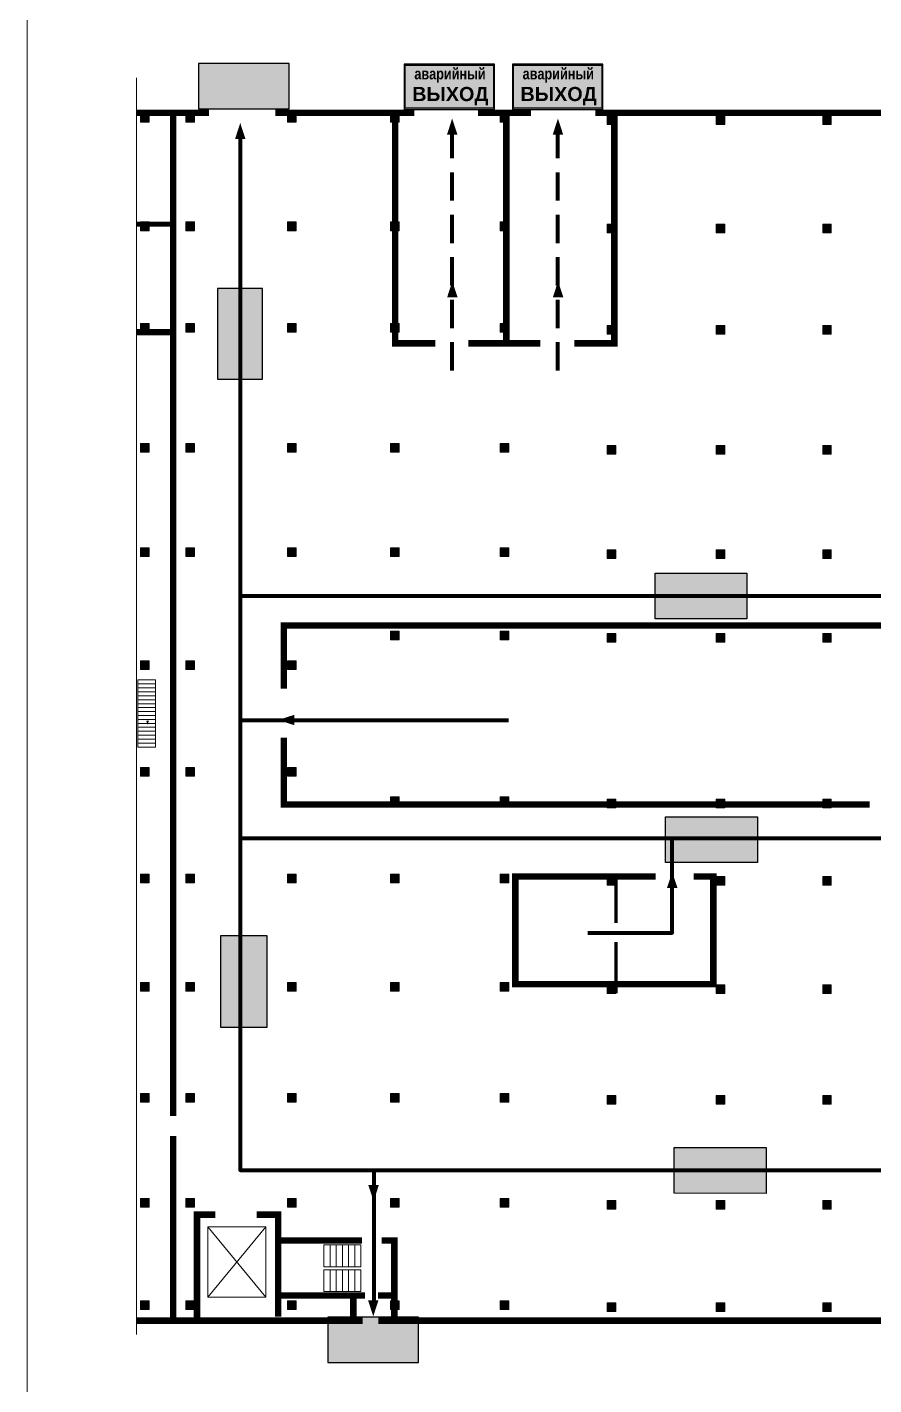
# Model space of a CAD drawing. Header units: millimetres. Extents: x 13810 to 67229, y 12374 to 21950.
# Drawn here: x 26676.6 to 26796.2, y 14671.3 to 14863.2 of the extents above; entities that cross this region are included whole.
import ezdxf

# ---------------------------------------------------------------- set-up
doc = ezdxf.new("R2010")
doc.units = ezdxf.units.MM
doc.linetypes.add('{ Wide Dash }', pattern=[12, 4, -2, 4, -2])
doc.layers.add('План_Штампы', color=7, linetype='Continuous')
doc.styles.add('обычный', font='arial.ttf')

# ---------------------------------------------------------------- blocks, each defined once
blk = doc.blocks.new('A$C7B4425F7')
at = {"true_color": 0xffffff}
blk.add_hatch(color=7, dxfattribs=at).paths.add_polyline_path([(0, 0), (-16, 0), (-16, -8), (0, -8)])
h = blk.add_hatch(color=126)
h.paths.add_polyline_path([(-0.2, -0.2), (-15.8, -0.2), (-15.8, -7.8), (-0.2, -7.8)])
h.paths.add_polyline_path([(-11.76, -2.03), (-11.76, -3.66), (-11.17, -3.66, -0.568275), (-11.17, -6.18), (-12.58, -6.18), (-12.58, -2.03)], flags=16)
h.paths.add_polyline_path([(-13.33, -4.12, -0.495768), (-13.59, -6.18), (-15.03, -6.18), (-15.03, -2.03), (-13.59, -2.03, -0.487973)], flags=16)
h.paths.add_polyline_path([(-10.25, -2.03), (-9.48, -2.03), (-9.48, -6.18), (-10.25, -6.18)], flags=16)
h.paths.add_polyline_path([(-13.84, -3.69), (-14.24, -3.69), (-14.24, -3.03), (-13.9, -3.03, -0.692621)], flags=0)
h.paths.add_polyline_path([(-9.15, -2.03), (-8.4, -2.03), (-8.04, -3.07), (-7.68, -2.03), (-6.93, -2.03), (-7.64, -4.1), (-6.93, -6.18), (-7.68, -6.18), (-8.04, -5.14), (-8.4, -6.18), (-9.15, -6.18), (-8.44, -4.1)], flags=16)
h.paths.add_polyline_path([(-11.76, -4.46), (-11.42, -4.46, -0.692621), (-11.36, -5.12), (-11.76, -5.12)], flags=0)
h.paths.add_polyline_path([(-13.9, -5.2), (-14.24, -5.2), (-14.24, -4.55), (-13.84, -4.55, -0.708038)], flags=0)
edge = h.paths.add_edge_path(flags=16)
edge.add_ellipse((-5.51, -4.08), major_axis=(0, 2.05), ratio=0.586184, start_angle=0, end_angle=360)
edge = h.paths.add_edge_path(flags=0)
edge.add_ellipse((-5.51, -4.08), major_axis=(0, 1.14), ratio=0.454828, start_angle=0, end_angle=360)
h.paths.add_polyline_path([(-4.13, -4.96, 0.377264), (-3.48, -4.52, 0.0555), (-3.16, -2.03), (-1.66, -2.03), (-1.66, -4.96), (-0.96, -4.96), (-0.96, -7.01), (-1.75, -7.01), (-1.75, -6.18), (-3.3, -6.18), (-3.3, -7.02), (-4.13, -7.02)], flags=16)
h.paths.add_polyline_path([(-2.73, -2.91), (-2.28, -2.91), (-2.28, -4.96), (-3.05, -4.96, 0.079136)], flags=0)
at = {"color": 126}
blk.add_lwpolyline([(-16, -8), (0, -8), (0, 0), (-16, 0)], close=True, dxfattribs=at)
blk = doc.blocks.new('A$C41C009D9')
at = {"true_color": 0xffffff}
blk.add_hatch(color=7, dxfattribs=at).paths.add_polyline_path([(0, 8), (-16, 8), (-16, 0), (0, 0)])
h = blk.add_hatch(color=126)
h.dxf.hatch_style = 1
h.paths.add_polyline_path([(-15.8, 7.8), (-15.8, 0.2), (-0.2, 0.2), (-0.2, 7.8)])
at = {"color": 126}
for points in [[(-16, 0), (0, 0), (0, 8), (-16, 8)], [(-16, 0), (0, 0), (0, 8), (-16, 8)], [(-15.8, 7.8), (-0.2, 7.8), (-0.2, 0.2), (-15.8, 0.2)]]:
    blk.add_lwpolyline(points, close=True, dxfattribs=at)
at = {"color": 7, "true_color": 0xffffff, "insert": (-15.8, 7.3), "char_height": 2.5, "width": 15.5999, "attachment_point": 1, "style": 'обычный'}
blk.add_mtext('\\pi1.6133;{\\fArial|b1|i0|c204|p34;\\H0.8x;\\W0.8;аварийный\\H1.25x;\\W1;\\P\\pi1.2327;ВЫХОД}', dxfattribs=at)
blk = doc.blocks.new('A$C32E8229D')
at = {"true_color": 0xffffff}
blk.add_hatch(color=7, dxfattribs=at).paths.add_polyline_path([(0, 0), (0, -8), (16, -8), (16, 0)])
h = blk.add_hatch(color=126)
h.paths.add_polyline_path([(0.2, -0.2), (15.8, -0.2), (15.8, -7.8), (0.2, -7.8)])
h.paths.add_polyline_path([(13.49, -2.05), (12.08, -2.05), (11.37, -2.63, 0.162397), (11.29, -2.84), (11.29, -3.63), (10.35, -3.63), (10.35, -4.05), (11.68, -4.05), (11.68, -3.48), (12.26, -4.28), (11.29, -5.1), (11.29, -6.78), (11.85, -6.78), (11.85, -5.44), (12.8, -4.64), (12.8, -5.94), (14.46, -5.94), (14.46, -5.39), (13.45, -5.39), (13.45, -3.97), (12.46, -2.59), (13.15, -2.59), (13.69, -3.34), (14.18, -3)], flags=16)
h.paths.add_polyline_path([(10.74, -1.82, 1), (11.8, -1.82, 1)], flags=16)
h.paths.add_polyline_path([(9.39, -3.59), (5.99, -3.59), (6.56, -3.03), (5.91, -3.03), (5.1, -3.83), (5.91, -4.64), (6.56, -4.64), (5.99, -4.09), (9.39, -4.09)], flags=16)
h.paths.add_polyline_path([(4.29, -1.08), (1.72, -1.08), (1.72, -6.6), (4.29, -6.6)], flags=16)
at = {"color": 126}
blk.add_lwpolyline([(16, -8), (0, -8), (0, 0), (16, 0)], close=True, dxfattribs=at)

msp = doc.modelspace()

# ---------------------------------------------------------------- hatches: boundary and pattern name
at = {"lineweight": 0}
h = msp.add_hatch(color=256, dxfattribs=at)
h.dxf.hatch_style = 1
h.paths.add_polyline_path([(26693.83, 14849.73), (26693.83, 14850.96), (26692.61, 14850.96), (26692.61, 14849.73)])
h = msp.add_hatch(color=256, dxfattribs=at)
h.dxf.hatch_style = 1
h.paths.add_polyline_path([(26700.22, 14849.73), (26700.22, 14850.96), (26699, 14850.96), (26699, 14849.73)])
h = msp.add_hatch(color=256, dxfattribs=at)
h.dxf.hatch_style = 1
h.paths.add_polyline_path([(26714.57, 14849.73), (26714.57, 14850.96), (26713.35, 14850.96), (26713.35, 14849.73)])
h = msp.add_hatch(color=256, dxfattribs=at)
h.dxf.hatch_style = 1
h.paths.add_polyline_path([(26729.13, 14849.73), (26729.13, 14850.96), (26727.91, 14850.96), (26727.91, 14849.73)])
h = msp.add_hatch(color=256, dxfattribs=at)
h.dxf.hatch_style = 1
h.paths.add_polyline_path([(26744.62, 14849.73), (26744.62, 14850.96), (26743.4, 14850.96), (26743.4, 14849.73)])
h = msp.add_hatch(color=256, dxfattribs=at)
h.dxf.hatch_style = 1
h.paths.add_polyline_path([(26759.76, 14849.43), (26759.76, 14850.66), (26758.54, 14850.66), (26758.54, 14849.43)])
h = msp.add_hatch(color=256, dxfattribs=at)
h.dxf.hatch_style = 1
h.paths.add_polyline_path([(26775.13, 14849.43), (26775.13, 14850.66), (26773.91, 14850.66), (26773.91, 14849.43)])
h = msp.add_hatch(color=256, dxfattribs=at)
h.dxf.hatch_style = 1
h.paths.add_polyline_path([(26790.2, 14849.43), (26790.2, 14850.66), (26788.98, 14850.66), (26788.98, 14849.43)])
h = msp.add_hatch(color=256, dxfattribs=at)
h.dxf.hatch_style = 1
h.paths.add_polyline_path([(26693.83, 14834.41), (26693.83, 14835.64), (26692.61, 14835.64), (26692.61, 14834.41)])
h = msp.add_hatch(color=256, dxfattribs=at)
h.dxf.hatch_style = 1
h.paths.add_polyline_path([(26700.22, 14834.41), (26700.22, 14835.64), (26699, 14835.64), (26699, 14834.41)])
h = msp.add_hatch(color=256, dxfattribs=at)
h.dxf.hatch_style = 1
h.paths.add_polyline_path([(26714.57, 14834.41), (26714.57, 14835.64), (26713.35, 14835.64), (26713.35, 14834.41)])
h = msp.add_hatch(color=256, dxfattribs=at)
h.dxf.hatch_style = 1
h.paths.add_polyline_path([(26729.13, 14834.41), (26729.13, 14835.64), (26727.91, 14835.64), (26727.91, 14834.41)])
h = msp.add_hatch(color=256, dxfattribs=at)
h.dxf.hatch_style = 1
h.paths.add_polyline_path([(26744.62, 14834.41), (26744.62, 14835.64), (26743.4, 14835.64), (26743.4, 14834.41)])
h = msp.add_hatch(color=256, dxfattribs=at)
h.dxf.hatch_style = 1
h.paths.add_polyline_path([(26759.76, 14834.1), (26759.76, 14835.33), (26758.54, 14835.33), (26758.54, 14834.1)])
h = msp.add_hatch(color=256, dxfattribs=at)
h.dxf.hatch_style = 1
h.paths.add_polyline_path([(26775.13, 14834.1), (26775.13, 14835.33), (26773.91, 14835.33), (26773.91, 14834.1)])
h = msp.add_hatch(color=256, dxfattribs=at)
h.dxf.hatch_style = 1
h.paths.add_polyline_path([(26790.2, 14834.1), (26790.2, 14835.33), (26788.98, 14835.33), (26788.98, 14834.1)])
h = msp.add_hatch(color=256, dxfattribs=at)
h.dxf.hatch_style = 1
h.paths.add_polyline_path([(26693.83, 14820.06), (26693.83, 14821.29), (26692.61, 14821.29), (26692.61, 14820.06)])
h = msp.add_hatch(color=256, dxfattribs=at)
h.dxf.hatch_style = 1
h.paths.add_polyline_path([(26700.22, 14820.06), (26700.22, 14821.29), (26699, 14821.29), (26699, 14820.06)])
h = msp.add_hatch(color=256, dxfattribs=at)
h.dxf.hatch_style = 1
h.paths.add_polyline_path([(26714.57, 14820.06), (26714.57, 14821.29), (26713.35, 14821.29), (26713.35, 14820.06)])
h = msp.add_hatch(color=256, dxfattribs=at)
h.dxf.hatch_style = 1
h.paths.add_polyline_path([(26729.13, 14820.06), (26729.13, 14821.29), (26727.91, 14821.29), (26727.91, 14820.06)])
h = msp.add_hatch(color=256, dxfattribs=at)
h.dxf.hatch_style = 1
h.paths.add_polyline_path([(26744.62, 14820.06), (26744.62, 14821.29), (26743.4, 14821.29), (26743.4, 14820.06)])
h = msp.add_hatch(color=256, dxfattribs=at)
h.dxf.hatch_style = 1
h.paths.add_polyline_path([(26759.76, 14819.76), (26759.76, 14820.99), (26758.54, 14820.99), (26758.54, 14819.76)])
h = msp.add_hatch(color=256, dxfattribs=at)
h.dxf.hatch_style = 1
h.paths.add_polyline_path([(26775.13, 14819.76), (26775.13, 14820.99), (26773.91, 14820.99), (26773.91, 14819.76)])
h = msp.add_hatch(color=256, dxfattribs=at)
h.dxf.hatch_style = 1
h.paths.add_polyline_path([(26790.2, 14819.76), (26790.2, 14820.99), (26788.98, 14820.99), (26788.98, 14819.76)])
h = msp.add_hatch(color=256, dxfattribs=at)
h.dxf.hatch_style = 1
h.paths.add_polyline_path([(26693.83, 14803.12), (26693.83, 14804.35), (26692.61, 14804.35), (26692.61, 14803.12)])
h = msp.add_hatch(color=256, dxfattribs=at)
h.dxf.hatch_style = 1
h.paths.add_polyline_path([(26700.22, 14803.12), (26700.22, 14804.35), (26699, 14804.35), (26699, 14803.12)])
h = msp.add_hatch(color=256, dxfattribs=at)
h.dxf.hatch_style = 1
h.paths.add_polyline_path([(26714.57, 14803.12), (26714.57, 14804.35), (26713.35, 14804.35), (26713.35, 14803.12)])
h = msp.add_hatch(color=256, dxfattribs=at)
h.dxf.hatch_style = 1
h.paths.add_polyline_path([(26729.13, 14803.12), (26729.13, 14804.35), (26727.91, 14804.35), (26727.91, 14803.12)])
h = msp.add_hatch(color=256, dxfattribs=at)
h.dxf.hatch_style = 1
h.paths.add_polyline_path([(26744.62, 14803.12), (26744.62, 14804.35), (26743.4, 14804.35), (26743.4, 14803.12)])
h = msp.add_hatch(color=256, dxfattribs=at)
h.dxf.hatch_style = 1
h.paths.add_polyline_path([(26759.76, 14802.81), (26759.76, 14804.05), (26758.54, 14804.05), (26758.54, 14802.81)])
h = msp.add_hatch(color=256, dxfattribs=at)
h.dxf.hatch_style = 1
h.paths.add_polyline_path([(26775.13, 14802.81), (26775.13, 14804.05), (26773.91, 14804.05), (26773.91, 14802.81)])
h = msp.add_hatch(color=256, dxfattribs=at)
h.dxf.hatch_style = 1
h.paths.add_polyline_path([(26790.2, 14802.81), (26790.2, 14804.05), (26788.98, 14804.05), (26788.98, 14802.81)])
h = msp.add_hatch(color=256, dxfattribs=at)
h.dxf.hatch_style = 1
h.paths.add_polyline_path([(26693.83, 14788.37), (26693.83, 14789.6), (26692.61, 14789.6), (26692.61, 14788.37)])
h = msp.add_hatch(color=256, dxfattribs=at)
h.dxf.hatch_style = 1
h.paths.add_polyline_path([(26700.22, 14788.37), (26700.22, 14789.6), (26699, 14789.6), (26699, 14788.37)])
h = msp.add_hatch(color=256, dxfattribs=at)
h.dxf.hatch_style = 1
h.paths.add_polyline_path([(26714.57, 14788.37), (26714.57, 14789.6), (26713.35, 14789.6), (26713.35, 14788.37)])
h = msp.add_hatch(color=256, dxfattribs=at)
h.dxf.hatch_style = 1
h.paths.add_polyline_path([(26729.13, 14788.37), (26729.13, 14789.6), (26727.91, 14789.6), (26727.91, 14788.37)])
h = msp.add_hatch(color=256, dxfattribs=at)
h.dxf.hatch_style = 1
h.paths.add_polyline_path([(26744.62, 14788.37), (26744.62, 14789.6), (26743.4, 14789.6), (26743.4, 14788.37)])
h = msp.add_hatch(color=256, dxfattribs=at)
h.dxf.hatch_style = 1
h.paths.add_polyline_path([(26759.76, 14788.06), (26759.76, 14789.29), (26758.54, 14789.29), (26758.54, 14788.06)])
h = msp.add_hatch(color=256, dxfattribs=at)
h.dxf.hatch_style = 1
h.paths.add_polyline_path([(26775.13, 14788.06), (26775.13, 14789.29), (26773.91, 14789.29), (26773.91, 14788.06)])
h = msp.add_hatch(color=256, dxfattribs=at)
h.dxf.hatch_style = 1
h.paths.add_polyline_path([(26790.2, 14788.06), (26790.2, 14789.29), (26788.98, 14789.29), (26788.98, 14788.06)])
h = msp.add_hatch(color=256, dxfattribs=at)
h.dxf.hatch_style = 1
h.paths.add_polyline_path([(26729.13, 14776.58), (26729.13, 14777.81), (26727.91, 14777.81), (26727.91, 14776.58)])
h = msp.add_hatch(color=256, dxfattribs=at)
h.dxf.hatch_style = 1
h.paths.add_polyline_path([(26744.62, 14776.58), (26744.62, 14777.81), (26743.4, 14777.81), (26743.4, 14776.58)])
h = msp.add_hatch(color=256, dxfattribs=at)
h.dxf.hatch_style = 1
h.paths.add_polyline_path([(26759.76, 14776.27), (26759.76, 14777.5), (26758.54, 14777.5), (26758.54, 14776.27)])
h = msp.add_hatch(color=256, dxfattribs=at)
h.dxf.hatch_style = 1
h.paths.add_polyline_path([(26775.13, 14776.27), (26775.13, 14777.5), (26773.91, 14777.5), (26773.91, 14776.27)])
h = msp.add_hatch(color=256, dxfattribs=at)
h.dxf.hatch_style = 1
h.paths.add_polyline_path([(26790.2, 14776.27), (26790.2, 14777.5), (26788.98, 14777.5), (26788.98, 14776.27)])
h = msp.add_hatch(color=256, dxfattribs=at)
h.dxf.hatch_style = 1
h.paths.add_polyline_path([(26693.83, 14772.37), (26693.83, 14773.6), (26692.61, 14773.6), (26692.61, 14772.37)])
h = msp.add_hatch(color=256, dxfattribs=at)
h.dxf.hatch_style = 1
h.paths.add_polyline_path([(26700.22, 14772.37), (26700.22, 14773.6), (26699, 14773.6), (26699, 14772.37)])
h = msp.add_hatch(color=256, dxfattribs=at)
h.dxf.hatch_style = 1
h.paths.add_polyline_path([(26714.57, 14772.37), (26714.57, 14773.6), (26713.35, 14773.6), (26713.35, 14772.37)])
h = msp.add_hatch(color=256, dxfattribs=at)
h.dxf.hatch_style = 1
h.paths.add_polyline_path([(26693.83, 14757.33), (26693.83, 14758.56), (26692.61, 14758.56), (26692.61, 14757.33)])
h = msp.add_hatch(color=256, dxfattribs=at)
h.dxf.hatch_style = 1
h.paths.add_polyline_path([(26700.22, 14757.33), (26700.22, 14758.56), (26699, 14758.56), (26699, 14757.33)])
h = msp.add_hatch(color=256, dxfattribs=at)
h.dxf.hatch_style = 1
h.paths.add_polyline_path([(26714.57, 14757.33), (26714.57, 14758.56), (26713.35, 14758.56), (26713.35, 14757.33)])
h = msp.add_hatch(color=256, dxfattribs=at)
h.dxf.hatch_style = 1
h.paths.add_polyline_path([(26729.13, 14753.15), (26729.13, 14754.38), (26727.91, 14754.38), (26727.91, 14753.15)])
h = msp.add_hatch(color=256, dxfattribs=at)
h.dxf.hatch_style = 1
h.paths.add_polyline_path([(26744.62, 14753.15), (26744.62, 14754.38), (26743.4, 14754.38), (26743.4, 14753.15)])
h = msp.add_hatch(color=256, dxfattribs=at)
h.dxf.hatch_style = 1
h.paths.add_polyline_path([(26759.76, 14752.85), (26759.76, 14754.08), (26758.54, 14754.08), (26758.54, 14752.85)])
h = msp.add_hatch(color=256, dxfattribs=at)
h.dxf.hatch_style = 1
h.paths.add_polyline_path([(26775.13, 14752.85), (26775.13, 14754.08), (26773.91, 14754.08), (26773.91, 14752.85)])
h = msp.add_hatch(color=256, dxfattribs=at)
h.dxf.hatch_style = 1
h.paths.add_polyline_path([(26790.2, 14752.85), (26790.2, 14754.08), (26788.98, 14754.08), (26788.98, 14752.85)])
h = msp.add_hatch(color=256, dxfattribs=at)
h.dxf.hatch_style = 1
h.paths.add_polyline_path([(26693.83, 14742.23), (26693.83, 14743.46), (26692.61, 14743.46), (26692.61, 14742.23)])
h = msp.add_hatch(color=256, dxfattribs=at)
h.dxf.hatch_style = 1
h.paths.add_polyline_path([(26700.22, 14742.23), (26700.22, 14743.46), (26699, 14743.46), (26699, 14742.23)])
h = msp.add_hatch(color=256, dxfattribs=at)
h.dxf.hatch_style = 1
h.paths.add_polyline_path([(26714.57, 14742.23), (26714.57, 14743.46), (26713.35, 14743.46), (26713.35, 14742.23)])
h = msp.add_hatch(color=256, dxfattribs=at)
h.dxf.hatch_style = 1
h.paths.add_polyline_path([(26729.13, 14742.23), (26729.13, 14743.46), (26727.91, 14743.46), (26727.91, 14742.23)])
h = msp.add_hatch(color=256, dxfattribs=at)
h.dxf.hatch_style = 1
h.paths.add_polyline_path([(26744.62, 14742.23), (26744.62, 14743.46), (26743.4, 14743.46), (26743.4, 14742.23)])
h = msp.add_hatch(color=256, dxfattribs=at)
h.dxf.hatch_style = 1
h.paths.add_polyline_path([(26759.76, 14741.93), (26759.76, 14743.16), (26758.54, 14743.16), (26758.54, 14741.93)])
h = msp.add_hatch(color=256, dxfattribs=at)
h.dxf.hatch_style = 1
h.paths.add_polyline_path([(26775.13, 14741.93), (26775.13, 14743.16), (26773.91, 14743.16), (26773.91, 14741.93)])
h = msp.add_hatch(color=256, dxfattribs=at)
h.dxf.hatch_style = 1
h.paths.add_polyline_path([(26790.2, 14741.93), (26790.2, 14743.16), (26788.98, 14743.16), (26788.98, 14741.93)])
h = msp.add_hatch(color=256, dxfattribs=at)
h.dxf.hatch_style = 1
h.paths.add_polyline_path([(26693.83, 14726.91), (26693.83, 14728.14), (26692.61, 14728.14), (26692.61, 14726.91)])
h = msp.add_hatch(color=256, dxfattribs=at)
h.dxf.hatch_style = 1
h.paths.add_polyline_path([(26700.22, 14726.91), (26700.22, 14728.14), (26699, 14728.14), (26699, 14726.91)])
h = msp.add_hatch(color=256, dxfattribs=at)
h.dxf.hatch_style = 1
h.paths.add_polyline_path([(26714.57, 14726.91), (26714.57, 14728.14), (26713.35, 14728.14), (26713.35, 14726.91)])
h = msp.add_hatch(color=256, dxfattribs=at)
h.dxf.hatch_style = 1
h.paths.add_polyline_path([(26729.13, 14726.91), (26729.13, 14728.14), (26727.91, 14728.14), (26727.91, 14726.91)])
h = msp.add_hatch(color=256, dxfattribs=at)
h.dxf.hatch_style = 1
h.paths.add_polyline_path([(26744.62, 14726.91), (26744.62, 14728.14), (26743.4, 14728.14), (26743.4, 14726.91)])
h = msp.add_hatch(color=256, dxfattribs=at)
h.dxf.hatch_style = 1
h.paths.add_polyline_path([(26759.76, 14726.61), (26759.76, 14727.84), (26758.54, 14727.84), (26758.54, 14726.61)])
h = msp.add_hatch(color=256, dxfattribs=at)
h.dxf.hatch_style = 1
h.paths.add_polyline_path([(26775.13, 14726.61), (26775.13, 14727.84), (26773.91, 14727.84), (26773.91, 14726.61)])
h = msp.add_hatch(color=256, dxfattribs=at)
h.dxf.hatch_style = 1
h.paths.add_polyline_path([(26790.2, 14726.61), (26790.2, 14727.84), (26788.98, 14727.84), (26788.98, 14726.61)])
h = msp.add_hatch(color=256, dxfattribs=at)
h.dxf.hatch_style = 1
h.paths.add_polyline_path([(26693.83, 14711.24), (26693.83, 14712.47), (26692.61, 14712.47), (26692.61, 14711.24)])
h = msp.add_hatch(color=256, dxfattribs=at)
h.dxf.hatch_style = 1
h.paths.add_polyline_path([(26700.22, 14711.24), (26700.22, 14712.47), (26699, 14712.47), (26699, 14711.24)])
h = msp.add_hatch(color=256, dxfattribs=at)
h.dxf.hatch_style = 1
h.paths.add_polyline_path([(26714.57, 14711.24), (26714.57, 14712.47), (26713.35, 14712.47), (26713.35, 14711.24)])
h = msp.add_hatch(color=256, dxfattribs=at)
h.dxf.hatch_style = 1
h.paths.add_polyline_path([(26729.13, 14711.24), (26729.13, 14712.47), (26727.91, 14712.47), (26727.91, 14711.24)])
h = msp.add_hatch(color=256, dxfattribs=at)
h.dxf.hatch_style = 1
h.paths.add_polyline_path([(26744.62, 14711.24), (26744.62, 14712.47), (26743.4, 14712.47), (26743.4, 14711.24)])
h = msp.add_hatch(color=256, dxfattribs=at)
h.dxf.hatch_style = 1
h.paths.add_polyline_path([(26759.76, 14710.94), (26759.76, 14712.17), (26758.54, 14712.17), (26758.54, 14710.94)])
h = msp.add_hatch(color=256, dxfattribs=at)
h.dxf.hatch_style = 1
h.paths.add_polyline_path([(26775.13, 14710.94), (26775.13, 14712.17), (26773.91, 14712.17), (26773.91, 14710.94)])
h = msp.add_hatch(color=256, dxfattribs=at)
h.dxf.hatch_style = 1
h.paths.add_polyline_path([(26790.2, 14710.94), (26790.2, 14712.17), (26788.98, 14712.17), (26788.98, 14710.94)])
h = msp.add_hatch(color=256, dxfattribs=at)
h.dxf.hatch_style = 1
h.paths.add_polyline_path([(26693.83, 14696.4), (26693.83, 14697.63), (26692.61, 14697.63), (26692.61, 14696.4)])
h = msp.add_hatch(color=256, dxfattribs=at)
h.dxf.hatch_style = 1
h.paths.add_polyline_path([(26700.22, 14696.4), (26700.22, 14697.63), (26699, 14697.63), (26699, 14696.4)])
h = msp.add_hatch(color=256, dxfattribs=at)
h.dxf.hatch_style = 1
h.paths.add_polyline_path([(26714.57, 14696.4), (26714.57, 14697.63), (26713.35, 14697.63), (26713.35, 14696.4)])
h = msp.add_hatch(color=256, dxfattribs=at)
h.dxf.hatch_style = 1
h.paths.add_polyline_path([(26729.13, 14696.4), (26729.13, 14697.63), (26727.91, 14697.63), (26727.91, 14696.4)])
h = msp.add_hatch(color=256, dxfattribs=at)
h.dxf.hatch_style = 1
h.paths.add_polyline_path([(26744.62, 14696.4), (26744.62, 14697.63), (26743.4, 14697.63), (26743.4, 14696.4)])
h = msp.add_hatch(color=256, dxfattribs=at)
h.dxf.hatch_style = 1
h.paths.add_polyline_path([(26759.76, 14696.1), (26759.76, 14697.33), (26758.54, 14697.33), (26758.54, 14696.1)])
h = msp.add_hatch(color=256, dxfattribs=at)
h.dxf.hatch_style = 1
h.paths.add_polyline_path([(26775.13, 14696.1), (26775.13, 14697.33), (26773.91, 14697.33), (26773.91, 14696.1)])
h = msp.add_hatch(color=256, dxfattribs=at)
h.dxf.hatch_style = 1
h.paths.add_polyline_path([(26790.2, 14696.1), (26790.2, 14697.33), (26788.98, 14697.33), (26788.98, 14696.1)])
h = msp.add_hatch(color=256, dxfattribs=at)
h.dxf.hatch_style = 1
h.paths.add_polyline_path([(26693.83, 14681.95), (26693.83, 14683.18), (26692.61, 14683.18), (26692.61, 14681.95)])
h = msp.add_hatch(color=256, dxfattribs=at)
h.dxf.hatch_style = 1
h.paths.add_polyline_path([(26700.22, 14681.95), (26700.22, 14683.18), (26699, 14683.18), (26699, 14681.95)])
h = msp.add_hatch(color=256, dxfattribs=at)
h.dxf.hatch_style = 1
h.paths.add_polyline_path([(26714.57, 14681.95), (26714.57, 14683.18), (26713.35, 14683.18), (26713.35, 14681.95)])
h = msp.add_hatch(color=256, dxfattribs=at)
h.dxf.hatch_style = 1
h.paths.add_polyline_path([(26729.13, 14681.95), (26729.13, 14683.18), (26727.91, 14683.18), (26727.91, 14681.95)])
h = msp.add_hatch(color=256, dxfattribs=at)
h.dxf.hatch_style = 1
h.paths.add_polyline_path([(26744.62, 14681.95), (26744.62, 14683.18), (26743.4, 14683.18), (26743.4, 14681.95)])
h = msp.add_hatch(color=256, dxfattribs=at)
h.dxf.hatch_style = 1
h.paths.add_polyline_path([(26759.76, 14681.65), (26759.76, 14682.88), (26758.54, 14682.88), (26758.54, 14681.65)])
h = msp.add_hatch(color=256, dxfattribs=at)
h.dxf.hatch_style = 1
h.paths.add_polyline_path([(26775.13, 14681.65), (26775.13, 14682.88), (26773.91, 14682.88), (26773.91, 14681.65)])
h = msp.add_hatch(color=256, dxfattribs=at)
h.dxf.hatch_style = 1
h.paths.add_polyline_path([(26790.2, 14681.65), (26790.2, 14682.88), (26788.98, 14682.88), (26788.98, 14681.65)])

# ---------------------------------------------------------------- linework, layer by layer
at = {"color": 126, "lineweight": 0, "true_color": 0x008754}
msp.add_lwpolyline([(26676.58, 14942.45), (27276.58, 14942.45), (27276.58, 14547.45), (26676.58, 14547.45)], close=True, dxfattribs=at)
at = {"lineweight": 0}
for points in [[(26692.02, 14678.43), (26692.02, 14856.02)], [(26702.12, 14683.68), (26710.29, 14693.64)], [(26702.12, 14693.64), (26710.29, 14683.68)]]:
    msp.add_lwpolyline(points, dxfattribs=at)
for points, const_width in [([(26692.02, 14851.06), (26702.28, 14851.06)], 0.924), ([(26697.2, 14709.27), (26697.2, 14851.06)], 0.924), ([(26711.64, 14851.06), (26731.28, 14851.06)], 0.924), ([(26728.57, 14851.08), (26728.57, 14818.5), (26734.23, 14818.5)], 0.924), ([(26740.29, 14851.06), (26747.76, 14851.06)], 0.924), ([(26744.28, 14851.08), (26744.28, 14818.5)], 0.924), ([(26753.91, 14818.5), (26759.54, 14818.5), (26759.54, 14851.29)], 0.924), ([(26756.86, 14851.06), (26869.66, 14851.06)], 0.924), ([(26692.02, 14835.34), (26697.08, 14835.34)], 0.693), ([(26692.02, 14820.06), (26697.2, 14820.06)], 0.924), ([(26738.91, 14818.5), (26749.09, 14818.5)], 0.924), ([(26712.85, 14769.7), (26712.85, 14778.61), (26805.33, 14778.61), (26805.33, 14775.58)], 0.924), ([(26795.61, 14753.32), (26712.85, 14753.32), (26712.85, 14762.74)], 0.924), ([(26765.37, 14743.13), (26745.56, 14743.13), (26745.56, 14727.92), (26773.52, 14727.92), (26773.52, 14743.13), (26770.73, 14743.13)], 0.924), ([(26759.76, 14743.13), (26759.76, 14736.55)], 0.462), ([(26759.76, 14733.86), (26759.76, 14726.61)], 0.462), ([(26697.2, 14680.37), (26697.2, 14706.46)], 0.924), ([(26703.15, 14695.35), (26700.58, 14695.35), (26700.58, 14680.37)], 0.924), ([(26709.01, 14695.35), (26712.04, 14695.35), (26712.04, 14680.92), (26712.04, 14691.69), (26723.89, 14691.69)], 0.924), ([(26726.68, 14691.69), (26728.44, 14691.69), (26728.44, 14679.99), (26728.44, 14683.93), (26726.15, 14683.93)], 0.924), ([(26724.31, 14683.93), (26712.17, 14683.93)], 0.924), ([(26722.67, 14683.93), (26722.67, 14680.51)], 0.924), ([(26723.99, 14680.37), (26692.02, 14680.37)], 0.924), ([(26869.05, 14680.37), (26726.2, 14680.37)], 0.924)]:
    msp.add_lwpolyline(points, dxfattribs=dict(at, const_width=const_width))
for points in [[(26692.61, 14850.96), (26693.83, 14850.96), (26693.83, 14849.73), (26692.61, 14849.73)], [(26699, 14850.96), (26700.22, 14850.96), (26700.22, 14849.73), (26699, 14849.73)], [(26713.35, 14850.96), (26714.57, 14850.96), (26714.57, 14849.73), (26713.35, 14849.73)], [(26727.91, 14850.96), (26729.13, 14850.96), (26729.13, 14849.73), (26727.91, 14849.73)], [(26743.4, 14850.96), (26744.62, 14850.96), (26744.62, 14849.73), (26743.4, 14849.73)], [(26758.54, 14850.66), (26759.76, 14850.66), (26759.76, 14849.43), (26758.54, 14849.43)], [(26773.91, 14850.66), (26775.13, 14850.66), (26775.13, 14849.43), (26773.91, 14849.43)], [(26788.98, 14850.66), (26790.2, 14850.66), (26790.2, 14849.43), (26788.98, 14849.43)], [(26692.61, 14835.64), (26693.83, 14835.64), (26693.83, 14834.41), (26692.61, 14834.41)], [(26699, 14835.64), (26700.22, 14835.64), (26700.22, 14834.41), (26699, 14834.41)], [(26713.35, 14835.64), (26714.57, 14835.64), (26714.57, 14834.41), (26713.35, 14834.41)], [(26727.91, 14835.64), (26729.13, 14835.64), (26729.13, 14834.41), (26727.91, 14834.41)], [(26743.4, 14835.64), (26744.62, 14835.64), (26744.62, 14834.41), (26743.4, 14834.41)], [(26758.54, 14835.33), (26759.76, 14835.33), (26759.76, 14834.1), (26758.54, 14834.1)], [(26773.91, 14835.33), (26775.13, 14835.33), (26775.13, 14834.1), (26773.91, 14834.1)], [(26788.98, 14835.33), (26790.2, 14835.33), (26790.2, 14834.1), (26788.98, 14834.1)], [(26692.61, 14821.29), (26693.83, 14821.29), (26693.83, 14820.06), (26692.61, 14820.06)], [(26699, 14821.29), (26700.22, 14821.29), (26700.22, 14820.06), (26699, 14820.06)], [(26713.35, 14821.29), (26714.57, 14821.29), (26714.57, 14820.06), (26713.35, 14820.06)], [(26727.91, 14821.29), (26729.13, 14821.29), (26729.13, 14820.06), (26727.91, 14820.06)], [(26743.4, 14821.29), (26744.62, 14821.29), (26744.62, 14820.06), (26743.4, 14820.06)], [(26758.54, 14820.99), (26759.76, 14820.99), (26759.76, 14819.76), (26758.54, 14819.76)], [(26773.91, 14820.99), (26775.13, 14820.99), (26775.13, 14819.76), (26773.91, 14819.76)], [(26788.98, 14820.99), (26790.2, 14820.99), (26790.2, 14819.76), (26788.98, 14819.76)], [(26692.61, 14804.35), (26693.83, 14804.35), (26693.83, 14803.12), (26692.61, 14803.12)], [(26699, 14804.35), (26700.22, 14804.35), (26700.22, 14803.12), (26699, 14803.12)], [(26713.35, 14804.35), (26714.57, 14804.35), (26714.57, 14803.12), (26713.35, 14803.12)], [(26727.91, 14804.35), (26729.13, 14804.35), (26729.13, 14803.12), (26727.91, 14803.12)], [(26743.4, 14804.35), (26744.62, 14804.35), (26744.62, 14803.12), (26743.4, 14803.12)], [(26758.54, 14804.05), (26759.76, 14804.05), (26759.76, 14802.81), (26758.54, 14802.81)], [(26773.91, 14804.05), (26775.13, 14804.05), (26775.13, 14802.81), (26773.91, 14802.81)], [(26788.98, 14804.05), (26790.2, 14804.05), (26790.2, 14802.81), (26788.98, 14802.81)], [(26692.61, 14789.6), (26693.83, 14789.6), (26693.83, 14788.37), (26692.61, 14788.37)], [(26699, 14789.6), (26700.22, 14789.6), (26700.22, 14788.37), (26699, 14788.37)], [(26713.35, 14789.6), (26714.57, 14789.6), (26714.57, 14788.37), (26713.35, 14788.37)], [(26727.91, 14789.6), (26729.13, 14789.6), (26729.13, 14788.37), (26727.91, 14788.37)], [(26743.4, 14789.6), (26744.62, 14789.6), (26744.62, 14788.37), (26743.4, 14788.37)], [(26758.54, 14789.29), (26759.76, 14789.29), (26759.76, 14788.06), (26758.54, 14788.06)], [(26773.91, 14789.29), (26775.13, 14789.29), (26775.13, 14788.06), (26773.91, 14788.06)], [(26788.98, 14789.29), (26790.2, 14789.29), (26790.2, 14788.06), (26788.98, 14788.06)], [(26727.91, 14777.81), (26729.13, 14777.81), (26729.13, 14776.58), (26727.91, 14776.58)], [(26743.4, 14777.81), (26744.62, 14777.81), (26744.62, 14776.58), (26743.4, 14776.58)], [(26758.54, 14777.5), (26759.76, 14777.5), (26759.76, 14776.27), (26758.54, 14776.27)], [(26773.91, 14777.5), (26775.13, 14777.5), (26775.13, 14776.27), (26773.91, 14776.27)], [(26788.98, 14777.5), (26790.2, 14777.5), (26790.2, 14776.27), (26788.98, 14776.27)], [(26692.61, 14773.6), (26693.83, 14773.6), (26693.83, 14772.37), (26692.61, 14772.37)], [(26699, 14773.6), (26700.22, 14773.6), (26700.22, 14772.37), (26699, 14772.37)], [(26713.35, 14773.6), (26714.57, 14773.6), (26714.57, 14772.37), (26713.35, 14772.37)], [(26692.23, 14770.35), (26694.73, 14770.35), (26694.73, 14770.91), (26692.23, 14770.91)], [(26692.23, 14769.79), (26694.73, 14769.79), (26694.73, 14770.35), (26692.23, 14770.35)], [(26692.23, 14769.23), (26694.73, 14769.23), (26694.73, 14769.79), (26692.23, 14769.79)], [(26692.23, 14768.68), (26694.73, 14768.68), (26694.73, 14769.23), (26692.23, 14769.23)], [(26692.23, 14768.12), (26694.73, 14768.12), (26694.73, 14768.68), (26692.23, 14768.68)], [(26692.23, 14767.56), (26694.73, 14767.56), (26694.73, 14768.12), (26692.23, 14768.12)], [(26692.23, 14767), (26694.73, 14767), (26694.73, 14767.56), (26692.23, 14767.56)], [(26692.23, 14766.45), (26694.73, 14766.45), (26694.73, 14767), (26692.23, 14767)], [(26692.23, 14765.89), (26694.73, 14765.89), (26694.73, 14766.45), (26692.23, 14766.45)], [(26692.23, 14765.33), (26694.73, 14765.33), (26694.73, 14765.89), (26692.23, 14765.89)], [(26692.23, 14764.77), (26694.73, 14764.77), (26694.73, 14765.33), (26692.23, 14765.33)], [(26692.23, 14764.22), (26694.73, 14764.22), (26694.73, 14764.77), (26692.23, 14764.77)], [(26692.23, 14763.66), (26694.73, 14763.66), (26694.73, 14764.22), (26692.23, 14764.22)], [(26692.23, 14763.1), (26694.73, 14763.1), (26694.73, 14763.66), (26692.23, 14763.66)], [(26692.23, 14762.55), (26694.73, 14762.55), (26694.73, 14763.1), (26692.23, 14763.1)], [(26692.23, 14761.99), (26694.73, 14761.99), (26694.73, 14762.55), (26692.23, 14762.55)], [(26692.23, 14761.43), (26694.73, 14761.43), (26694.73, 14761.99), (26692.23, 14761.99)], [(26692.61, 14758.56), (26693.83, 14758.56), (26693.83, 14757.33), (26692.61, 14757.33)], [(26699, 14758.56), (26700.22, 14758.56), (26700.22, 14757.33), (26699, 14757.33)], [(26713.35, 14758.56), (26714.57, 14758.56), (26714.57, 14757.33), (26713.35, 14757.33)], [(26727.91, 14754.38), (26729.13, 14754.38), (26729.13, 14753.15), (26727.91, 14753.15)], [(26743.4, 14754.38), (26744.62, 14754.38), (26744.62, 14753.15), (26743.4, 14753.15)], [(26758.54, 14754.08), (26759.76, 14754.08), (26759.76, 14752.85), (26758.54, 14752.85)], [(26773.91, 14754.08), (26775.13, 14754.08), (26775.13, 14752.85), (26773.91, 14752.85)], [(26788.98, 14754.08), (26790.2, 14754.08), (26790.2, 14752.85), (26788.98, 14752.85)], [(26692.61, 14743.46), (26693.83, 14743.46), (26693.83, 14742.23), (26692.61, 14742.23)], [(26699, 14743.46), (26700.22, 14743.46), (26700.22, 14742.23), (26699, 14742.23)], [(26713.35, 14743.46), (26714.57, 14743.46), (26714.57, 14742.23), (26713.35, 14742.23)], [(26727.91, 14743.46), (26729.13, 14743.46), (26729.13, 14742.23), (26727.91, 14742.23)], [(26743.4, 14743.46), (26744.62, 14743.46), (26744.62, 14742.23), (26743.4, 14742.23)], [(26758.54, 14743.16), (26759.76, 14743.16), (26759.76, 14741.93), (26758.54, 14741.93)], [(26773.91, 14743.16), (26775.13, 14743.16), (26775.13, 14741.93), (26773.91, 14741.93)], [(26788.98, 14743.16), (26790.2, 14743.16), (26790.2, 14741.93), (26788.98, 14741.93)], [(26692.61, 14728.14), (26693.83, 14728.14), (26693.83, 14726.91), (26692.61, 14726.91)], [(26699, 14728.14), (26700.22, 14728.14), (26700.22, 14726.91), (26699, 14726.91)], [(26713.35, 14728.14), (26714.57, 14728.14), (26714.57, 14726.91), (26713.35, 14726.91)], [(26727.91, 14728.14), (26729.13, 14728.14), (26729.13, 14726.91), (26727.91, 14726.91)], [(26743.4, 14728.14), (26744.62, 14728.14), (26744.62, 14726.91), (26743.4, 14726.91)], [(26758.54, 14727.84), (26759.76, 14727.84), (26759.76, 14726.61), (26758.54, 14726.61)], [(26773.91, 14727.84), (26775.13, 14727.84), (26775.13, 14726.61), (26773.91, 14726.61)], [(26788.98, 14727.84), (26790.2, 14727.84), (26790.2, 14726.61), (26788.98, 14726.61)], [(26692.61, 14712.47), (26693.83, 14712.47), (26693.83, 14711.24), (26692.61, 14711.24)], [(26699, 14712.47), (26700.22, 14712.47), (26700.22, 14711.24), (26699, 14711.24)], [(26713.35, 14712.47), (26714.57, 14712.47), (26714.57, 14711.24), (26713.35, 14711.24)], [(26727.91, 14712.47), (26729.13, 14712.47), (26729.13, 14711.24), (26727.91, 14711.24)], [(26743.4, 14712.47), (26744.62, 14712.47), (26744.62, 14711.24), (26743.4, 14711.24)], [(26758.54, 14712.17), (26759.76, 14712.17), (26759.76, 14710.94), (26758.54, 14710.94)], [(26773.91, 14712.17), (26775.13, 14712.17), (26775.13, 14710.94), (26773.91, 14710.94)], [(26788.98, 14712.17), (26790.2, 14712.17), (26790.2, 14710.94), (26788.98, 14710.94)], [(26692.61, 14697.63), (26693.83, 14697.63), (26693.83, 14696.4), (26692.61, 14696.4)], [(26699, 14697.63), (26700.22, 14697.63), (26700.22, 14696.4), (26699, 14696.4)], [(26713.35, 14697.63), (26714.57, 14697.63), (26714.57, 14696.4), (26713.35, 14696.4)], [(26727.91, 14697.63), (26729.13, 14697.63), (26729.13, 14696.4), (26727.91, 14696.4)], [(26743.4, 14697.63), (26744.62, 14697.63), (26744.62, 14696.4), (26743.4, 14696.4)], [(26758.54, 14697.33), (26759.76, 14697.33), (26759.76, 14696.1), (26758.54, 14696.1)], [(26773.91, 14697.33), (26775.13, 14697.33), (26775.13, 14696.1), (26773.91, 14696.1)], [(26788.98, 14697.33), (26790.2, 14697.33), (26790.2, 14696.1), (26788.98, 14696.1)], [(26702.12, 14693.64), (26710.29, 14693.64), (26710.29, 14683.68), (26702.12, 14683.68)], [(26718.5, 14691.07), (26719.37, 14691.07), (26719.37, 14687.99), (26718.5, 14687.99)], [(26719.37, 14691.07), (26720.25, 14691.07), (26720.25, 14687.99), (26719.37, 14687.99)], [(26720.25, 14691.07), (26721.12, 14691.07), (26721.12, 14687.99), (26720.25, 14687.99)], [(26721.12, 14691.07), (26721.99, 14691.07), (26721.99, 14687.99), (26721.12, 14687.99)], [(26721.99, 14691.07), (26722.86, 14691.07), (26722.86, 14687.99), (26721.99, 14687.99)], [(26722.86, 14691.07), (26723.73, 14691.07), (26723.73, 14687.99), (26722.86, 14687.99)], [(26718.5, 14687.56), (26719.37, 14687.56), (26719.37, 14684.48), (26718.5, 14684.48)], [(26719.37, 14687.56), (26720.25, 14687.56), (26720.25, 14684.48), (26719.37, 14684.48)], [(26720.25, 14687.56), (26721.12, 14687.56), (26721.12, 14684.48), (26720.25, 14684.48)], [(26721.12, 14687.56), (26721.99, 14687.56), (26721.99, 14684.48), (26721.12, 14684.48)], [(26721.99, 14687.56), (26722.86, 14687.56), (26722.86, 14684.48), (26721.99, 14684.48)], [(26722.86, 14687.56), (26723.73, 14687.56), (26723.73, 14684.48), (26722.86, 14684.48)], [(26692.61, 14683.18), (26693.83, 14683.18), (26693.83, 14681.95), (26692.61, 14681.95)], [(26699, 14683.18), (26700.22, 14683.18), (26700.22, 14681.95), (26699, 14681.95)], [(26713.35, 14683.18), (26714.57, 14683.18), (26714.57, 14681.95), (26713.35, 14681.95)], [(26727.91, 14683.18), (26729.13, 14683.18), (26729.13, 14681.95), (26727.91, 14681.95)], [(26743.4, 14683.18), (26744.62, 14683.18), (26744.62, 14681.95), (26743.4, 14681.95)], [(26758.54, 14682.88), (26759.76, 14682.88), (26759.76, 14681.65), (26758.54, 14681.65)], [(26773.91, 14682.88), (26775.13, 14682.88), (26775.13, 14681.65), (26773.91, 14681.65)], [(26788.98, 14682.88), (26790.2, 14682.88), (26790.2, 14681.65), (26788.98, 14681.65)]]:
    msp.add_lwpolyline(points, close=True, dxfattribs=at)
at = {"color": 126, "linetype": '{ Wide Dash }', "lineweight": 100, "true_color": 0x008754}
for points in [[(26736.63, 14814.65), (26736.63, 14848.34)], [(26751.57, 14814.65), (26751.57, 14848.34)]]:
    msp.add_lwpolyline(points, dxfattribs=at)
at = {"color": 126, "lineweight": 100, "true_color": 0x008754}
for points in [[(26706.65, 14847.48), (26706.65, 14701.62), (26725.54, 14701.62), (26725.54, 14682.63)], [(26706.65, 14782.82), (27167.01, 14782.82)], [(26706.65, 14765.25), (26744.59, 14765.25)], [(26706.65, 14748.54), (27167.01, 14748.54)], [(26755.81, 14735.18), (26767.71, 14735.18), (26767.71, 14748.54)], [(26725.54, 14701.62), (27167.01, 14701.62), (27167.01, 14683.29)]]:
    msp.add_lwpolyline(points, dxfattribs=at)
at = {"layer": 'План_Штампы', "color": 126, "true_color": 0x008754}
for points in [[(26707.42, 14847.37), (26705.95, 14847.37), (26706.68, 14849.63)], [(26737.37, 14847.99), (26735.9, 14847.99), (26736.62, 14850.26)], [(26752.31, 14847.99), (26750.84, 14847.99), (26751.57, 14850.26)], [(26737.39, 14825), (26735.92, 14825), (26736.65, 14827.26)], [(26752.34, 14825), (26750.86, 14825), (26751.59, 14827.26)], [(26714.33, 14765.99), (26714.33, 14764.52), (26712.06, 14765.25)], [(26768.46, 14741.51), (26766.98, 14741.51), (26767.71, 14743.77)], [(26724.78, 14699.52), (26726.26, 14699.52), (26725.53, 14697.25)], [(26724.74, 14683.24), (26726.21, 14683.24), (26725.48, 14680.98)]]:
    msp.add_solid(points, dxfattribs=at)
at = {"layer": 'План_Штампы'}
msp.add_solid([(26693.39, 14765.18), (26693.79, 14765.18), (26693.59, 14764.56)], dxfattribs=at)

# ---------------------------------------------------------------- block references
at = {"xscale": 0.8, "yscale": 0.8, "zscale": 0.8}
for p in [(26742.63, 14851.55), (26757.93, 14851.55)]:
    msp.add_blockref('A$C41C009D9', p, dxfattribs=at)
at = {"layer": 'План_Штампы', "xscale": 0.8, "yscale": 0.8, "zscale": 0.8}
for p in [(26713.58, 14858.05), (26731.87, 14680.85)]:
    msp.add_blockref('A$C7B4425F7', p, dxfattribs=at)
at = {"layer": 'План_Штампы', "color": 126, "true_color": 0x008754}
for p, xscale, yscale, zscale, rotation in [((26703.45, 14826.24), -0.8, 0.8, 0.8, 90), ((26765.31, 14786.02), 0.8100087101568005, 0.8100087101568005, 0.8100087101568005, 359.9978653237144), ((26766.79, 14751.59), 0.8100087101568005, 0.8100087101568005, 0.8100087101568005, 359.9978653237144), ((26703.95, 14721.82), 0.8100087101568005, 0.8100087101568005, 0.8100087101568005, 89.99786532371444), ((26768.01, 14704.84), 0.8100087101568005, 0.8100087101568005, 0.8100087101568005, 359.9978653237144)]:
    msp.add_blockref('A$C32E8229D', p, dxfattribs=dict(at, xscale=xscale, yscale=yscale, zscale=zscale, rotation=rotation))

doc.saveas('drawing.dxf')
